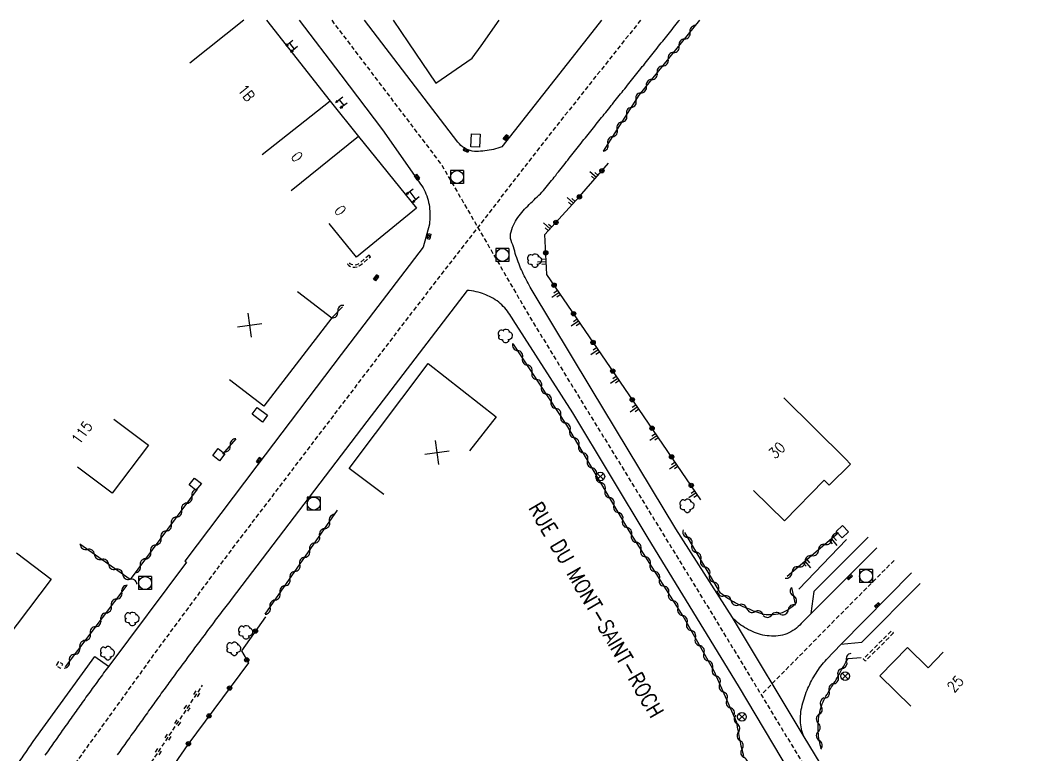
# Model space of a CAD drawing. Header units: millimetres. Extents: x 146015 to 146986, y 143000 to 144000.
# Drawn here: x 146415.5 to 146532.4, y 143915.3 to 144000 of the extents above; entities that cross this region are included whole.
import ezdxf
from ezdxf.enums import TextEntityAlignment as Align

# ---------------------------------------------------------------- set-up
doc = ezdxf.new("R2010")
doc.units = ezdxf.units.MM
doc.linetypes.add('DASHED', pattern=[0.75, 0.5, -0.25])
doc.layers.get('0').update_dxf_attribs({"linetype": 'CONTINUOUS'})
for name, color, linetype in [('W0001', 6, 'DASHED'), ('W0008', 7, 'CONTINUOUS'), ('W0100', 7, 'CONTINUOUS'), ('W0105', 7, 'CONTINUOUS'), ('W0112', 1, 'DASHED'), ('W0211', 2, 'CONTINUOUS'), ('W0220', 5, 'DASHED'), ('W0300', 7, 'CONTINUOUS'), ('W0310', 3, 'CONTINUOUS'), ('W0322', 7, 'CONTINUOUS'), ('W0400', 7, 'CONTINUOUS'), ('W0420', 7, 'CONTINUOUS'), ('W0469', 7, 'CONTINUOUS'), ('W0989', 7, 'CONTINUOUS'), ('W0991', 7, 'CONTINUOUS'), ('W1102', 7, 'CONTINUOUS'), ('W1471', 7, 'CONTINUOUS')]:
    doc.layers.add(name, color=color, linetype=linetype)
doc.styles.get("Standard").update_dxf_attribs({"font": 'romans.shx', "width": 0.85})

# ---------------------------------------------------------------- blocks, each defined once
blk = doc.blocks.new('T300')
for p, q in [((-0.8, 0.51), (-0.86, 0.34)), ((-0.86, 0.34), (-0.86, 0.17)), ((-0.86, 0.17), (-0.74, 0.06)), ((-0.69, 0.63), (-0.8, 0.51)), ((-0.8, -0.06), (-0.74, 0.06)), ((-0.74, 0.06), (-0.69, 0.11)), ((-0.57, 0.69), (-0.69, 0.63)), ((-0.46, 0.69), (-0.57, 0.69)), ((-0.29, 0.63), (-0.46, 0.69)), ((-0.29, 0.63), (-0.17, 0.74)), ((-0.23, 0.57), (-0.29, 0.63)), ((-0.17, 0.74), (-0.06, 0.8)), ((-0.06, 0.8), (0.06, 0.8)), ((0.06, 0.8), (0.23, 0.74)), ((0.23, 0.74), (0.34, 0.63)), ((0.34, 0.63), (0.4, 0.51)), ((0.46, 0.46), (0.34, 0.46)), ((0.4, 0.51), (0.4, 0.46)), ((0.57, 0.4), (0.46, 0.46)), ((0.57, 0.4), (0.69, 0.29)), ((0.69, 0.29), (0.74, 0.17)), ((0.74, 0.06), (0.69, -0.17)), ((0.74, 0.17), (0.74, 0.06)), ((-0.8, -0.17), (-0.8, -0.06)), ((-0.8, -0.23), (-0.8, -0.17)), ((-0.74, -0.34), (-0.8, -0.23)), ((-0.69, -0.4), (-0.74, -0.34)), ((-0.51, -0.46), (-0.69, -0.4)), ((-0.4, -0.46), (-0.51, -0.46)), ((-0.4, -0.46), (-0.34, -0.46)), ((-0.34, -0.46), (-0.34, -0.4)), ((-0.34, -0.51), (-0.34, -0.46)), ((-0.29, -0.63), (-0.34, -0.51)), ((-0.17, -0.74), (-0.29, -0.63)), ((-0.06, -0.8), (-0.17, -0.74)), ((0.06, -0.8), (-0.06, -0.8)), ((0.17, -0.74), (0.06, -0.8)), ((0.23, -0.69), (0.17, -0.74)), ((0.29, -0.46), (0.23, -0.46)), ((0.29, -0.63), (0.23, -0.69)), ((0.46, -0.4), (0.29, -0.46)), ((0.34, -0.51), (0.29, -0.63)), ((0.34, -0.51), (0.34, -0.46)), ((0.57, -0.34), (0.46, -0.4)), ((0.63, -0.29), (0.57, -0.34)), ((0.69, -0.17), (0.63, -0.29))]:
    blk.add_line(p, q)
blk = doc.blocks.new('T400')
for p, q in [((-0.15, 0.3), (0.15, 0.3)), ((-0.15, -0.25), (-0.15, 0.3)), ((-0.15, 0.15), (0.15, 0.15)), ((-0.15, 0), (0.15, 0)), ((0.15, 0.3), (0.15, -0.25)), ((-0.15, -0.15), (0.15, -0.15)), ((-0.15, -0.25), (-0.15, -0.3)), ((-0.15, -0.3), (0.15, -0.3)), ((0.15, -0.3), (0.15, -0.25))]:
    blk.add_line(p, q)
blk = doc.blocks.new('T420')
for p, q in [((0.75, 0.75), (-0.75, 0.75)), ((-0.75, 0.75), (-0.75, -0.75)), ((0.75, 0.75), (0.75, -0.75)), ((0.75, -0.75), (-0.75, -0.75))]:
    blk.add_line(p, q)
blk.add_ellipse((0, 0), major_axis=(-0.53, 0.53), ratio=1, start_param=3.926991, end_param=10.210176)
blk = doc.blocks.new('t112o')
at = {"color": 0, "linetype": 'Continuous'}
for p, q in [((-0.5, 0.5), (0.5, 0.5)), ((-0.5, -0.5), (-0.5, 0.5)), ((0.5, 0.5), (0.5, -0.5)), ((0.5, -0.5), (-0.5, -0.5))]:
    blk.add_line(p, q, dxfattribs=at)
blk = doc.blocks.new('t105o')
for p, q in [((-0.5, 0), (0.5, 0)), ((0.5, 0), (0.2, 0.1)), ((0.5, 0), (0.2, -0.1))]:
    blk.add_line(p, q)
blk = doc.blocks.new('t220o')
at = {"color": 0, "linetype": 'Continuous'}
for p, q in [((-0.25, 0.25), (0.25, 0.25)), ((-0.25, -0.25), (0.25, -0.25))]:
    blk.add_line(p, q, dxfattribs=at)
blk = doc.blocks.new('t322o')
at = {"color": 0, "linetype": 'Continuous'}
for radius in [0.25, 0.15]:
    blk.add_circle((0, 0), radius, dxfattribs=at)
blk = doc.blocks.new('t310o')
at = {"color": 0, "linetype": 'Continuous'}
for centre, start, end in [((-0.5, 0.38), 216.8699, 323.1304), ((0.5, -0.37), 36.8699, 143.1303)]:
    blk.add_arc(centre, 0.625, start, end, dxfattribs=at)
blk = doc.blocks.new('t991o')
at = {"color": 0, "linetype": 'Continuous'}
for p, q in [((-1, 1), (1, -1)), ((-1, -1), (1, 1))]:
    blk.add_line(p, q, dxfattribs=at)
blk = doc.blocks.new('t211o')
at = {"color": 0, "linetype": 'Continuous'}
for p, q in [((-0.29, 0.5), (-0.29, 0)), ((0, 1), (0, 0)), ((0.29, 0.5), (0.29, 0))]:
    blk.add_line(p, q, dxfattribs=at)
blk = doc.blocks.new('T1471')
at = {"color": 0, "linetype": 'Continuous', "flags": 128}
blk.add_lwpolyline([(-0.75, -0.5), (-0.75, 0.5), (0.75, 0.5), (0.75, -0.5), (-0.75, -0.5)], dxfattribs=at)
blk = doc.blocks.new('T469')
at = {"color": 0, "linetype": 'Continuous', "flags": 128}
for points in [[(-0.35, 0.35), (0.35, -0.35)], [(-0.35, -0.35), (0.35, 0.35)]]:
    blk.add_lwpolyline(points, dxfattribs=at)
at = {"color": 0, "linetype": 'Continuous'}
blk.add_circle((0, 0), 0.5, dxfattribs=at)

msp = doc.modelspace()

# ---------------------------------------------------------------- linework, layer by layer
at = {"layer": 'W0001', "flags": 128}
for points in [[(146487.06, 144000), (146476.39, 143986.57), (146460.61, 143966.2), (146439.11, 143937.93), (146431.5, 143927.65), (146421.36, 143913.58), (146412.38, 143900.26), (146406.71, 143891.06), (146401.04, 143880.87), (146395.14, 143869.39), (146391.38, 143861.63), (146386.93, 143852.23), (146382.24, 143841.73), (146377.17, 143830.24), (146369.69, 143812.89), (146363.93, 143799.52), (146357.51, 143784.75), (146354.97, 143778.91), (146349.89, 143766.56), (146346.85, 143758.36), (146341.66, 143746.24), (146335.31, 143731.4), (146330.65, 143720.51), (146327.37, 143712.66), (146324.45, 143704.92), (146321.64, 143697.2), (146319.84, 143688.68), (146318.55, 143680.07), (146317.81, 143672.15), (146317.48, 143664.25), (146317.81, 143653.3), (146318.9, 143644.72), (146320.35, 143635.95), (146322.87, 143621.07)], [(146451.44, 144000), (146464.12, 143983.32), (146474.27, 143965.8), (146484.71, 143948.82), (146494.85, 143932.29), (146508.59, 143909.67), (146516.14, 143897.97), (146523.48, 143886.9), (146532.75, 143873.87), (146538.32, 143866.5), (146544.15, 143858.87), (146549.48, 143851.81), (146553.47, 143846.47), (146556.39, 143842.61), (146558.55, 143838.2), (146559.85, 143834.34), (146561.16, 143828.26), (146561.65, 143819.99), (146560.89, 143812.71), (146559.43, 143803.56), (146557.86, 143794.14), (146555.55, 143782.17), (146553.22, 143771.72), (146550.57, 143761.59), (146547.55, 143751.5), (146544.07, 143741.25), (146542.42, 143736.5), (146541.54, 143732.45), (146539.33, 143726.1), (146537.04, 143719.51), (146535.33, 143714.1), (146533.55, 143707.75), (146532.03, 143701.99), (146530.7, 143696.5), (146529.48, 143690.48), (146528.44, 143685.11), (146526.5, 143675.19), (146525.17, 143668.42), (146524.42, 143662.1), (146523.73, 143653.89), (146522.42, 143650.21), (146521.86, 143641.37), (146520.77, 143637.74), (146519.87, 143625.52), (146520.57, 143618.99), (146519.6, 143605.41)], [(146516.33, 143937.7), (146509.68, 143931.02), (146500.99, 143922.19)]]:
    msp.add_lwpolyline(points, dxfattribs=at)
at = {"layer": 'W0008', "flags": 128}
for points in [[(146447.68, 144000), (146452.51, 143993.7), (146457.29, 143987.36), (146461.55, 143981.33), (146461.7, 143981.11), (146461.85, 143980.9), (146461.98, 143980.67), (146462.1, 143980.44), (146462.21, 143980.21), (146462.32, 143979.97), (146462.41, 143979.73), (146462.49, 143979.48), (146462.56, 143979.23), (146462.62, 143978.98), (146462.67, 143978.74), (146462.71, 143978.49), (146462.74, 143978.24), (146462.76, 143977.99), (146462.78, 143977.74), (146462.78, 143977.49), (146462.78, 143977.24), (146462.76, 143976.99), (146462.74, 143976.74), (146462.71, 143976.49), (146461.99, 143973.83), (146452.54, 143961.43), (146442.79, 143948.6), (146434.52, 143937.59), (146434.68, 143937.49), (146425.72, 143925.51), (146425.57, 143925.31), (146425.42, 143925.11), (146425.28, 143924.91), (146425.13, 143924.71), (146424.99, 143924.51), (146424.84, 143924.31), (146424.7, 143924.11), (146424.55, 143923.91), (146424.41, 143923.71), (146424.26, 143923.51), (146424.11, 143923.31), (146423.97, 143923.11), (146423.83, 143922.91), (146423.68, 143922.71), (146423.54, 143922.51), (146423.39, 143922.31), (146423.25, 143922.11), (146423.1, 143921.9), (146422.96, 143921.7), (146422.81, 143921.5), (146422.67, 143921.3), (146422.53, 143921.1), (146422.38, 143920.9), (146422.24, 143920.7), (146422.1, 143920.5), (146421.95, 143920.3), (146421.81, 143920.1), (146421.67, 143919.89), (146421.52, 143919.69), (146421.38, 143919.49), (146421.24, 143919.29), (146421.09, 143919.08), (146420.95, 143918.88), (146420.81, 143918.68), (146420.66, 143918.48), (146420.52, 143918.27), (146420.37, 143918.07), (146420.23, 143917.87), (146420.09, 143917.66), (146419.94, 143917.46), (146419.8, 143917.26), (146419.66, 143917.05), (146419.51, 143916.85), (146419.37, 143916.65), (146419.23, 143916.45), (146419.09, 143916.24), (146418.94, 143916.04), (146418.8, 143915.83), (146418.66, 143915.63), (146418.52, 143915.43), (146418.37, 143915.22)], [(146482.56, 144000), (146481.87, 143999.12), (146471.08, 143985.41), (146470.84, 143985.33), (146470.6, 143985.25), (146470.35, 143985.18), (146470.11, 143985.11), (146469.86, 143985.06), (146469.61, 143985.01), (146469.36, 143984.97), (146469.1, 143984.94), (146468.86, 143984.91), (146468.62, 143984.89), (146468.38, 143984.87), (146468.14, 143984.86), (146467.9, 143984.87), (146467.66, 143984.91), (146467.43, 143984.97), (146467.19, 143985.05), (146466.96, 143985.15), (146466.75, 143985.27), (146466.55, 143985.41), (146466.35, 143985.56), (146466.17, 143985.73), (146466.01, 143985.92), (146455.23, 144000)], [(146512.23, 143906.97), (146505.93, 143917.35), (146497.68, 143931.1), (146491.13, 143941.34), (146481.36, 143957.54), (146474.45, 143969.02), (146474.33, 143969.23), (146474.21, 143969.44), (146474.09, 143969.66), (146473.98, 143969.87), (146473.86, 143970.09), (146473.75, 143970.31), (146473.64, 143970.53), (146473.54, 143970.75), (146473.44, 143970.98), (146473.34, 143971.2), (146473.24, 143971.42), (146473.14, 143971.65), (146473.05, 143971.88), (146472.95, 143972.12), (146472.87, 143972.37), (146472.78, 143972.61), (146472.7, 143972.86), (146472.62, 143973.11), (146472.55, 143973.36), (146472.48, 143973.61), (146472.41, 143973.86), (146472.33, 143974.1), (146472.24, 143974.34), (146472.15, 143974.58), (146472.08, 143974.83), (146472.05, 143975.08), (146472.07, 143975.35), (146472.14, 143975.61), (146472.22, 143975.87), (146472.31, 143976.12), (146472.41, 143976.36), (146472.52, 143976.59), (146472.64, 143976.81), (146472.77, 143977.03), (146472.91, 143977.24), (146473.05, 143977.44), (146473.21, 143977.64), (146473.37, 143977.83), (146473.53, 143978.02), (146473.7, 143978.21), (146473.88, 143978.39), (146474.05, 143978.57), (146474.23, 143978.75), (146474.42, 143978.93), (146474.6, 143979.11), (146474.78, 143979.28), (146474.97, 143979.46), (146475.15, 143979.63), (146475.33, 143979.81), (146475.51, 143979.99), (146475.69, 143980.17), (146475.86, 143980.36), (146476.03, 143980.54), (146476.19, 143980.73), (146476.35, 143980.93), (146476.5, 143981.13), (146476.66, 143981.32), (146476.81, 143981.52), (146476.97, 143981.72), (146477.12, 143981.92), (146477.28, 143982.11), (146477.43, 143982.31), (146477.59, 143982.51), (146477.74, 143982.7), (146477.9, 143982.9), (146478.05, 143983.1), (146478.21, 143983.29), (146478.36, 143983.49), (146478.52, 143983.69), (146478.67, 143983.88), (146478.83, 143984.08), (146478.98, 143984.28), (146479.14, 143984.47), (146479.3, 143984.67), (146479.45, 143984.86), (146479.61, 143985.06), (146479.76, 143985.26), (146479.92, 143985.45), (146480.08, 143985.65), (146480.23, 143985.84), (146480.39, 143986.04), (146480.54, 143986.24), (146480.7, 143986.43), (146480.86, 143986.63), (146481.01, 143986.82), (146481.17, 143987.02), (146481.33, 143987.21), (146481.48, 143987.41), (146481.64, 143987.61), (146481.8, 143987.8), (146481.95, 143988), (146482.11, 143988.19), (146482.27, 143988.39), (146482.42, 143988.58), (146482.58, 143988.78), (146482.74, 143988.97), (146482.89, 143989.17), (146483.05, 143989.37), (146483.2, 143989.56), (146483.36, 143989.76), (146483.52, 143989.95), (146483.67, 143990.15), (146483.83, 143990.34), (146483.99, 143990.54), (146484.14, 143990.73), (146484.3, 143990.93), (146484.46, 143991.13), (146484.61, 143991.32), (146484.77, 143991.52), (146484.93, 143991.71), (146485.08, 143991.91), (146485.24, 143992.1), (146485.4, 143992.3), (146485.55, 143992.5), (146485.71, 143992.69), (146485.87, 143992.89), (146486.02, 143993.08), (146486.18, 143993.28), (146486.33, 143993.47), (146486.49, 143993.67), (146486.65, 143993.87), (146486.8, 143994.06), (146486.96, 143994.26), (146487.12, 143994.45), (146487.27, 143994.65), (146487.43, 143994.84), (146487.59, 143995.04), (146487.74, 143995.24), (146487.9, 143995.43), (146488.06, 143995.63), (146488.21, 143995.82), (146488.37, 143996.02), (146488.53, 143996.21), (146488.68, 143996.41), (146488.84, 143996.6), (146488.99, 143996.8), (146489.15, 143997), (146489.31, 143997.19), (146489.46, 143997.39), (146489.62, 143997.58), (146489.78, 143997.78), (146489.93, 143997.97), (146490.09, 143998.17), (146490.25, 143998.36), (146490.4, 143998.56), (146490.56, 143998.76), (146490.72, 143998.95), (146490.87, 143999.15), (146491.03, 143999.34), (146491.19, 143999.54), (146491.34, 143999.73), (146491.5, 143999.93), (146491.56, 144000)], [(146504.37, 143913.14), (146498.36, 143923.21), (146487.93, 143940.26), (146479.25, 143954.73), (146472.37, 143965.43), (146472.25, 143965.64), (146472.12, 143965.85), (146471.99, 143966.05), (146471.85, 143966.25), (146471.71, 143966.44), (146471.56, 143966.63), (146471.4, 143966.81), (146471.24, 143966.99), (146471.07, 143967.16), (146470.89, 143967.33), (146470.71, 143967.49), (146470.52, 143967.64), (146470.31, 143967.77), (146470.1, 143967.89), (146469.88, 143968.01), (146469.66, 143968.12), (146469.45, 143968.22), (146469.24, 143968.32), (146469.03, 143968.41), (146468.82, 143968.49), (146468.6, 143968.56), (146468.34, 143968.63), (146468.09, 143968.69), (146467.83, 143968.74), (146467.57, 143968.78), (146467.31, 143968.81), (146467.05, 143968.83), (146455.5, 143953.7), (146439.83, 143933.17), (146439.68, 143932.97), (146439.53, 143932.77), (146439.38, 143932.57), (146439.23, 143932.38), (146439.07, 143932.18), (146438.92, 143931.98), (146438.77, 143931.78), (146438.62, 143931.58), (146438.47, 143931.38), (146438.32, 143931.18), (146438.17, 143930.99), (146438.02, 143930.79), (146437.87, 143930.59), (146437.72, 143930.39), (146437.57, 143930.19), (146437.42, 143929.99), (146437.27, 143929.79), (146437.12, 143929.59), (146436.98, 143929.39), (146436.83, 143929.19), (146436.68, 143928.99), (146436.53, 143928.79), (146436.38, 143928.59), (146436.23, 143928.39), (146436.08, 143928.2), (146435.93, 143928), (146435.78, 143927.8), (146435.63, 143927.6), (146435.49, 143927.4), (146435.34, 143927.2), (146435.19, 143927), (146435.04, 143926.8), (146434.89, 143926.6), (146434.74, 143926.39), (146434.6, 143926.19), (146434.45, 143925.99), (146434.3, 143925.79), (146434.15, 143925.59), (146434.01, 143925.39), (146433.86, 143925.19), (146433.71, 143924.99), (146433.56, 143924.79), (146433.41, 143924.59), (146433.27, 143924.38), (146433.12, 143924.18), (146432.97, 143923.98), (146432.82, 143923.78), (146432.67, 143923.57), (146432.53, 143923.37), (146432.38, 143923.17), (146432.23, 143922.97), (146432.09, 143922.76), (146431.94, 143922.56), (146431.79, 143922.36), (146431.64, 143922.16), (146431.5, 143921.95), (146431.35, 143921.75), (146431.2, 143921.55), (146431.06, 143921.34), (146430.91, 143921.14), (146430.76, 143920.94), (146430.62, 143920.73), (146430.47, 143920.53), (146430.33, 143920.33), (146430.18, 143920.12), (146430.03, 143919.92), (146429.89, 143919.72), (146429.74, 143919.51), (146429.6, 143919.31), (146429.45, 143919.11), (146429.3, 143918.9), (146429.16, 143918.7), (146429.01, 143918.49), (146428.87, 143918.29), (146428.72, 143918.09), (146428.58, 143917.88), (146428.43, 143917.68), (146428.29, 143917.48), (146428.14, 143917.27), (146428, 143917.07), (146427.85, 143916.87), (146427.71, 143916.66), (146427.57, 143916.46), (146427.42, 143916.26), (146427.28, 143916.06), (146427.13, 143915.86), (146426.99, 143915.65), (146426.85, 143915.45), (146426.7, 143915.25)], [(146513.31, 143940.36), (146507.06, 143934.12), (146506.73, 143931.57)], [(146514.33, 143939.15), (146506.75, 143931.57), (146505.77, 143930.62), (146505.6, 143930.42), (146505.43, 143930.23), (146505.24, 143930.05), (146505.05, 143929.88), (146504.85, 143929.73), (146504.64, 143929.59), (146504.41, 143929.46), (146504.18, 143929.34), (146503.94, 143929.24), (146503.7, 143929.15), (146503.45, 143929.08), (146503.2, 143929.03), (146502.95, 143928.99), (146502.69, 143928.97), (146502.44, 143928.96), (146502.18, 143928.96), (146501.92, 143928.98), (146501.67, 143929), (146501.41, 143929.03), (146501.16, 143929.08), (146500.92, 143929.14), (146500.68, 143929.21), (146500.44, 143929.29), (146500.21, 143929.38), (146499.98, 143929.48), (146499.75, 143929.59), (146499.52, 143929.7), (146499.29, 143929.82), (146499.07, 143929.95), (146498.86, 143930.09), (146498.65, 143930.23), (146498.44, 143930.38), (146498.24, 143930.54), (146498.05, 143930.71), (146497.86, 143930.88), (146497.68, 143931.07)], [(146505.94, 143917.35), (146505.84, 143917.57), (146505.76, 143917.8), (146505.69, 143918.03), (146505.63, 143918.26), (146505.59, 143918.5), (146505.55, 143918.73), (146505.52, 143918.97), (146505.51, 143919.21), (146505.51, 143919.46), (146505.52, 143919.72), (146505.54, 143919.98), (146505.57, 143920.24), (146505.61, 143920.49), (146505.66, 143920.74), (146505.72, 143921), (146505.78, 143921.25), (146505.85, 143921.49), (146505.93, 143921.74), (146506.01, 143921.99), (146506.1, 143922.23), (146506.19, 143922.48), (146506.27, 143922.71), (146506.37, 143922.94), (146506.47, 143923.16), (146506.58, 143923.39), (146506.69, 143923.61), (146506.8, 143923.82), (146506.92, 143924.04), (146507.05, 143924.25), (146507.17, 143924.46), (146507.31, 143924.67), (146507.44, 143924.88), (146507.58, 143925.09), (146507.72, 143925.29), (146507.87, 143925.49), (146508.03, 143925.69), (146508.19, 143925.88), (146508.35, 143926.07), (146508.52, 143926.25), (146510.2, 143928.04), (146518.33, 143936.25)], [(146510.19, 143928.04), (146512.59, 143928.27), (146519.32, 143935.03)], [(146415.44, 143914.5), (146415.59, 143914.71), (146415.73, 143914.92), (146415.87, 143915.13), (146416.01, 143915.34), (146416.16, 143915.55), (146416.3, 143915.75), (146416.44, 143915.96), (146416.58, 143916.17), (146416.73, 143916.38), (146416.87, 143916.59), (146417.01, 143916.8), (146424.11, 143926.59), (146425.71, 143925.49)]]:
    msp.add_lwpolyline(points, dxfattribs=at)
at = {"layer": 'W0100', "flags": 128}
for points in [[(146443.91, 144000), (146451.28, 143990.68), (146454.55, 143986.59), (146461.21, 143978.33), (146454.31, 143972.69), (146451.14, 143976.56)], [(146458.55, 144000), (146460.3, 143997.41), (146463.46, 143992.76), (146467.65, 143995.63), (146468.68, 143997.07), (146470.75, 144000)], [(146446.57, 143997.35), (146447.13, 143996.65)], [(146452.31, 143990.82), (146452.83, 143990.15)], [(146460.44, 143980.22), (146461.16, 143979.3)], [(146447.49, 143968.71), (146451.46, 143965.67), (146443.63, 143955.47), (146439.66, 143958.51)], [(146457.45, 143945.28), (146453.45, 143948.28), (146462.56, 143960.42), (146470.43, 143954.26), (146467.35, 143950.33)], [(146426.33, 143954), (146430.32, 143950.99), (146426.13, 143945.44), (146422.13, 143948.45)], [(146510.71, 143949.42), (146511.3, 143948.81), (146508.83, 143946.38), (146508.25, 143946.93), (146503.66, 143942.26), (146500.1, 143945.77)], [(146415.1, 143938.55), (146419.08, 143935.53), (146412.52, 143926.89), (146408.54, 143929.91)], [(146521.97, 143927.11), (146520.23, 143925.31), (146517.88, 143927.64), (146514.67, 143924.38), (146518.23, 143920.87)]]:
    msp.add_lwpolyline(points, dxfattribs=at)
at = {"layer": 'W0112', "flags": 128}
for points in [[(146455.75, 143972.91), (146454.67, 143972.02), (146454.49, 143971.88), (146454.3, 143971.8), (146454.11, 143971.76), (146453.9, 143971.77), (146453.73, 143971.81), (146453.59, 143971.9), (146453.46, 143972.05), (146453.27, 143971.88), (146453.43, 143971.7), (146453.63, 143971.58), (146453.86, 143971.52), (146454.13, 143971.52), (146454.38, 143971.56), (146454.61, 143971.66), (146454.83, 143971.82), (146455.91, 143972.72)], [(146516.26, 143929.33), (146513, 143926.08), (146512.76, 143926.33), (146516.02, 143929.57)], [(146419.92, 143926.02), (146419.65, 143925.55), (146420.16, 143925.25), (146420.43, 143925.73)]]:
    msp.add_lwpolyline(points, close=True, dxfattribs=at)
at = {"layer": 'W0211', "flags": 128}
msp.add_lwpolyline([(146505.34, 143934.36), (146510.84, 143940.11)], dxfattribs=at)
at = {"layer": 'W0220', "flags": 128}
msp.add_lwpolyline([(146413.3, 143888.09), (146419.88, 143898.78), (146431.05, 143914.99), (146436.55, 143923.29)], dxfattribs=at)
at = {"layer": 'W0310', "flags": 128}
for points in [[(146482.78, 143984.89), (146486.92, 143991.37), (146493.9, 144000)], [(146451.46, 143965.67), (146452.67, 143966.93)], [(146498.99, 143915.06), (146498.93, 143915.31), (146498.87, 143915.55), (146498.81, 143915.79), (146498.75, 143916.03), (146498.69, 143916.27), (146498.64, 143916.52), (146498.58, 143916.76), (146498.53, 143917.01), (146498.48, 143917.25), (146498.44, 143917.5), (146498.39, 143917.74), (146498.35, 143917.99), (146498.3, 143918.24), (146498.26, 143918.49), (146498.22, 143918.73), (146498.19, 143918.98), (146495.56, 143924.9), (146491.97, 143931.25), (146485.74, 143941.09), (146478.57, 143953.31), (146472.41, 143962.64)], [(146440.39, 143951.72), (146438.86, 143949.96)], [(146435.92, 143945.91), (146428.18, 143935.5), (146422.4, 143939.57)], [(146443.78, 143931.48), (146452.1, 143943.49)], [(146504.47, 143934.56), (146504.9, 143932.65), (146504.71, 143932.46), (146504.51, 143932.29), (146504.3, 143932.13), (146504.08, 143931.99), (146503.86, 143931.86), (146503.63, 143931.75), (146503.39, 143931.65), (146503.14, 143931.57), (146502.89, 143931.5), (146502.63, 143931.45), (146502.36, 143931.42), (146502.09, 143931.4), (146501.83, 143931.41), (146501.57, 143931.43), (146501.32, 143931.47), (146501.07, 143931.52), (146500.82, 143931.59), (146500.58, 143931.67), (146500.34, 143931.76), (146500.1, 143931.85), (146499.86, 143931.95), (146499.63, 143932.05), (146499.39, 143932.15), (146499.15, 143932.25), (146498.92, 143932.35), (146498.68, 143932.45), (146498.45, 143932.56), (146498.23, 143932.67), (146498, 143932.79), (146497.78, 143932.92), (146497.56, 143933.04), (146497.35, 143933.18), (146497.13, 143933.31), (146496.92, 143933.45), (146496.71, 143933.6), (146496.51, 143933.75), (146496.31, 143933.91), (146492.17, 143940.9)], [(146509.88, 143940.83), (146503.98, 143935.85)], [(146427.83, 143934.83), (146420.68, 143925.4)], [(146507.91, 143915.94), (146507.85, 143916.18), (146507.78, 143916.43), (146507.73, 143916.68), (146507.68, 143916.92), (146507.64, 143917.17), (146507.61, 143917.42), (146507.59, 143917.67), (146507.57, 143917.91), (146507.56, 143918.16), (146507.56, 143918.41), (146507.56, 143918.66), (146507.57, 143918.91), (146507.59, 143919.16), (146507.61, 143919.41), (146507.65, 143919.66), (146507.69, 143919.91), (146507.73, 143920.16), (146507.79, 143920.41), (146507.85, 143920.65), (146507.93, 143920.9), (146508.02, 143921.13), (146508.12, 143921.36), (146508.22, 143921.59), (146508.34, 143921.81), (146508.46, 143922.03), (146508.58, 143922.24), (146508.71, 143922.46), (146508.84, 143922.67), (146508.98, 143922.88), (146509.11, 143923.09), (146509.25, 143923.3), (146509.38, 143923.52), (146509.51, 143923.73), (146509.64, 143923.94), (146509.76, 143924.16), (146509.88, 143924.39), (146510.01, 143924.61), (146510.13, 143924.83), (146510.25, 143925.06), (146510.38, 143925.28), (146510.5, 143925.5), (146510.63, 143925.72), (146510.76, 143925.94), (146510.88, 143926.16), (146511.01, 143926.38), (146512.52, 143926.49)]]:
    msp.add_lwpolyline(points, dxfattribs=at)
at = {"layer": 'W0322', "flags": 128}
for points in [[(146494.04, 143944.69), (146483.59, 143959.93), (146476.24, 143970.68), (146476.03, 143975.28), (146480.03, 143979.66), (146483.37, 143983.52)], [(146443.79, 143931.17), (146441.04, 143927.26), (146441.83, 143925.89), (146434.85, 143916.45), (146432.1, 143912.5), (146428.81, 143905.4), (146424.74, 143895.85), (146421.45, 143899.5), (146412.25, 143884.76), (146403.37, 143868.23), (146398.74, 143861.37), (146393.85, 143852)]]:
    msp.add_lwpolyline(points, dxfattribs=at)
at = {"layer": 'W1102', "flags": 128}
for points in [[(146441.32, 144000), (146435.07, 143995.05)], [(146451.28, 143990.68), (146443.44, 143984.47)], [(146454.55, 143986.59), (146446.77, 143980.32)], [(146510.71, 143949.42), (146503.59, 143956.43)]]:
    msp.add_lwpolyline(points, dxfattribs=at)

# ---------------------------------------------------------------- block references
at = {"layer": 'W0105'}
for p, rotation in [((146446.57, 143997.35), 218.7447803652149), ((146447.13, 143996.65), 219.8771994295546), ((146452.31, 143990.82), 216.243652245848), ((146452.83, 143990.15), 215.1353222089293), ((146460.44, 143980.22), 218.5451809459927), ((146461.16, 143979.3), 219.8097565130647)]:
    msp.add_blockref('t105o', p, dxfattribs=dict(at, rotation=rotation))
at = {"layer": 'W0112'}
for p, rotation in [((146438.42, 143949.89), 231.4507858289606), ((146435.71, 143946.49), 51.45078582919988), ((146510.35, 143941.01), 313.9383151430357)]:
    msp.add_blockref('t112o', p, dxfattribs=dict(at, rotation=rotation))
at = {"layer": 'W0211'}
for p, rotation in [((146481.97, 143981.9), 49.17908544598274), ((146479.33, 143978.89), 47.56220227641137), ((146476.63, 143975.94), 47.56220227641137), ((146476.17, 143972.18), 92.62031009410451), ((146477.65, 143968.61), 124.3555887512339), ((146479.91, 143965.31), 124.3555887512339), ((146482.17, 143962.01), 124.3555887512339), ((146484.43, 143958.71), 124.4562307998843), ((146486.69, 143955.41), 124.4562307998843), ((146488.95, 143952.11), 124.4562307998843), ((146491.22, 143948.81), 124.4562307998843), ((146493.48, 143945.51), 124.4562307998843), ((146509.12, 143940.18), 220.1451902106734), ((146506.06, 143937.6), 220.1451902106734)]:
    msp.add_blockref('t211o', p, dxfattribs=dict(at, rotation=rotation))
at = {"layer": 'W0220', "rotation": 56.50258255825108}
for p in [(146435.89, 143922.3), (146434.79, 143920.63), (146433.68, 143918.96), (146432.58, 143917.29), (146431.47, 143915.63)]:
    msp.add_blockref('t220o', p, dxfattribs=at)
at = {"layer": 'W0300'}
for p in [(146474.89, 143972.27), (146471.52, 143963.58), (146492.47, 143943.99), (146428.46, 143930.94), (146441.57, 143929.4), (146425.62, 143926.99), (146440.2, 143927.49)]:
    msp.add_blockref('T300', p, dxfattribs=at)
at = {"layer": 'W0310'}
for p, rotation in [((146492.78, 143998.61), 51.00926782708143), ((146491.52, 143997.05), 51.00926782708143), ((146490.26, 143995.5), 51.00926782708143), ((146489, 143993.94), 51.00926782708143), ((146487.74, 143992.39), 51.00926782708143), ((146486.55, 143990.79), 57.39698731164669), ((146485.47, 143989.1), 57.39698731164669), ((146484.39, 143987.42), 57.39698731164669), ((146483.31, 143985.74), 57.39698731164669), ((146452.15, 143966.39), 46.13887680249431), ((146472.9, 143961.9), 123.4056867977939), ((146474, 143960.23), 123.4056867977939), ((146475.1, 143958.56), 123.4056867977939), ((146476.21, 143956.89), 123.4056867977939), ((146477.31, 143955.22), 123.4056867977939), ((146478.41, 143953.55), 123.4056867977939), ((146479.43, 143951.83), 120.4273635969739), ((146439.73, 143950.96), 228.8131190482071), ((146480.45, 143950.11), 120.4273635969739), ((146481.46, 143948.38), 120.4273635969739), ((146482.47, 143946.66), 120.4273635969739), ((146435.32, 143945.1), 233.3886661205435), ((146483.49, 143944.93), 120.4273635969739), ((146434.13, 143943.5), 233.3886661205435), ((146484.5, 143943.21), 120.4273635969739), ((146432.93, 143941.89), 233.3886661205435), ((146451.19, 143942.17), 55.29645544314679), ((146485.51, 143941.48), 120.4273635969739), ((146431.74, 143940.29), 233.3886661205435), ((146450.05, 143940.52), 55.29645544314679), ((146486.57, 143939.79), 122.3229300371226), ((146492.49, 143940.36), 120.6201573559365), ((146509.12, 143940.18), 220.1451902106734), ((146423.25, 143938.97), 144.8384970476813), ((146430.55, 143938.68), 233.3886661205435), ((146448.91, 143938.88), 55.29645544314679), ((146493.51, 143938.63), 120.6201573559365), ((146507.59, 143938.89), 220.1451902106734), ((146424.89, 143937.82), 144.8384970476813), ((146447.77, 143937.24), 55.29645544314679), ((146487.64, 143938.1), 122.3229300371226), ((146506.06, 143937.6), 220.1451902106734), ((146426.52, 143936.67), 144.8384970476813), ((146429.36, 143937.08), 233.3886661205435), ((146488.71, 143936.41), 122.3229300371226), ((146494.53, 143936.91), 120.6201573559365), ((146504.53, 143936.31), 220.1451902106734), ((146428.16, 143935.52), 144.8384970476813), ((146446.63, 143935.59), 55.29645544314679), ((146495.54, 143935.19), 120.6201573559365), ((146427.23, 143934.03), 232.7858505642885), ((146445.49, 143933.95), 55.29645544314679), ((146489.78, 143934.72), 122.3229300371226), ((146504.69, 143933.59), 282.7566586903251), ((146426.02, 143932.44), 232.7858505642885), ((146490.85, 143933.03), 122.3229300371226), ((146496.71, 143933.6), 143.6930782542946), ((146444.35, 143932.3), 55.29645544314679), ((146491.91, 143931.34), 122.3229300371226), ((146498.42, 143932.58), 153.4062219360309), ((146500.26, 143931.79), 158.7199282645008), ((146504.1, 143932), 213.516972198605), ((146424.81, 143930.84), 232.7858505642885), ((146502.21, 143931.41), 183.4073898438127), ((146423.6, 143929.25), 232.7858505642885), ((146492.9, 143929.6), 119.5085794364775), ((146493.89, 143927.86), 119.5085794364775), ((146422.39, 143927.66), 232.7858505642885), ((146421.18, 143926.07), 232.7858505642885), ((146494.87, 143926.12), 119.5085794364775), ((146510.84, 143926.1), 60.01414585677664), ((146495.81, 143924.35), 113.9189847337164), ((146509.86, 143924.35), 61.37579162006431), ((146496.62, 143922.52), 113.9189847337164), ((146508.83, 143922.64), 58.01972985671865), ((146497.43, 143920.69), 113.9189847337164), ((146507.92, 143920.87), 72.38237340269082), ((146498.21, 143918.85), 98.45066954987738), ((146507.57, 143918.9), 87.43865475674298), ((146498.56, 143916.89), 101.797298110391), ((146507.69, 143916.91), 100.6573654787388), ((146499.02, 143914.94), 105.1744920725752)]:
    msp.add_blockref('t310o', p, dxfattribs=dict(at, rotation=rotation))
at = {"layer": 'W0322'}
for p, rotation in [((146482.62, 143982.65), 49.17908544598274), ((146480.01, 143979.63), 47.56220227641137), ((146477.31, 143976.68), 47.56220227641137), ((146476.13, 143973.17), 92.62031009410451), ((146477.09, 143969.44), 124.3555887512339), ((146479.35, 143966.14), 124.3555887512339), ((146481.6, 143962.83), 124.3555887512339), ((146483.86, 143959.53), 124.4562307998843), ((146486.12, 143956.23), 124.4562307998843), ((146488.39, 143952.94), 124.4562307998843), ((146490.65, 143949.64), 124.4562307998843), ((146492.91, 143946.34), 124.4562307998843), ((146442.64, 143929.54), 234.9119120833431), ((146441.65, 143926.21), 300.0267908529132), ((146439.67, 143922.97), 233.5022169565672), ((146437.29, 143919.75), 233.5022169565672), ((146434.91, 143916.54), 233.5022169565672)]:
    msp.add_blockref('t322o', p, dxfattribs=dict(at, rotation=rotation))
at = {"layer": 'W0400'}
for p, rotation in [((146471.54, 143986.45), 141.8029391063614), ((146466.93, 143985.01), 245.7158142112354), ((146461.29, 143981.9), 35.24097787931002), ((146462.67, 143975.08), 344.8218001822671), ((146456.56, 143970.29), 142.3635485135187), ((146443.06, 143949.22), 142.7609035755164), ((146511.18, 143935.77), 314.9772484413342), ((146514.39, 143932.51), 135.270332650578)]:
    msp.add_blockref('T400', p, dxfattribs=dict(at, rotation=rotation))
at = {"layer": 'W0420'}
for p in [(146465.9, 143981.92), (146471.13, 143972.93), (146449.37, 143944.25), (146429.92, 143935.08), (146513.08, 143935.88)]:
    msp.add_blockref('T420', p, dxfattribs=at)
at = {"layer": 'W0469'}
for p in [(146482.43, 143947.36), (146510.67, 143924.33), (146498.77, 143919.65)]:
    msp.add_blockref('T469', p, dxfattribs=at)
at = {"layer": 'W0991'}
for p, rotation in [((146441.99, 143964.83), 52.50909672306549), ((146463.6, 143950.14), 53.09278608679983)]:
    msp.add_blockref('t991o', p, dxfattribs=dict(at, rotation=rotation))
at = {"layer": 'W1471'}
for p, rotation in [((146468.03, 143986.13), 267.3558917076414), ((146443.15, 143954.49), 322.7609035717399)]:
    msp.add_blockref('T1471', p, dxfattribs=dict(at, rotation=rotation))

# ---------------------------------------------------------------- texts
at = {"layer": 'W0989', "width": 0.85}
msp.add_text('RUE DU MONT-SAINT-ROCH', height=1.75, rotation=300.2794, dxfattribs=at).set_placement((146481.96, 143931.99), align=Align.MIDDLE)
at = {"layer": 'W0991', "width": 0.85}
for s, rotation, p in [('1B', 308.3625, (146441.61, 143991.62)), ('0', 308.6412, (146447.45, 143984.26)), ('0', 308.8786, (146452.43, 143978.07)), ('115', 52.9488, (146422.63, 143952.43)), ('30', 43.4109, (146502.8, 143950.4)), ('25', 46.9431, (146523.38, 143923.45))]:
    msp.add_text(s, height=1.25, rotation=rotation, dxfattribs=at).set_placement(p, align=Align.MIDDLE)

doc.saveas('drawing.dxf')
